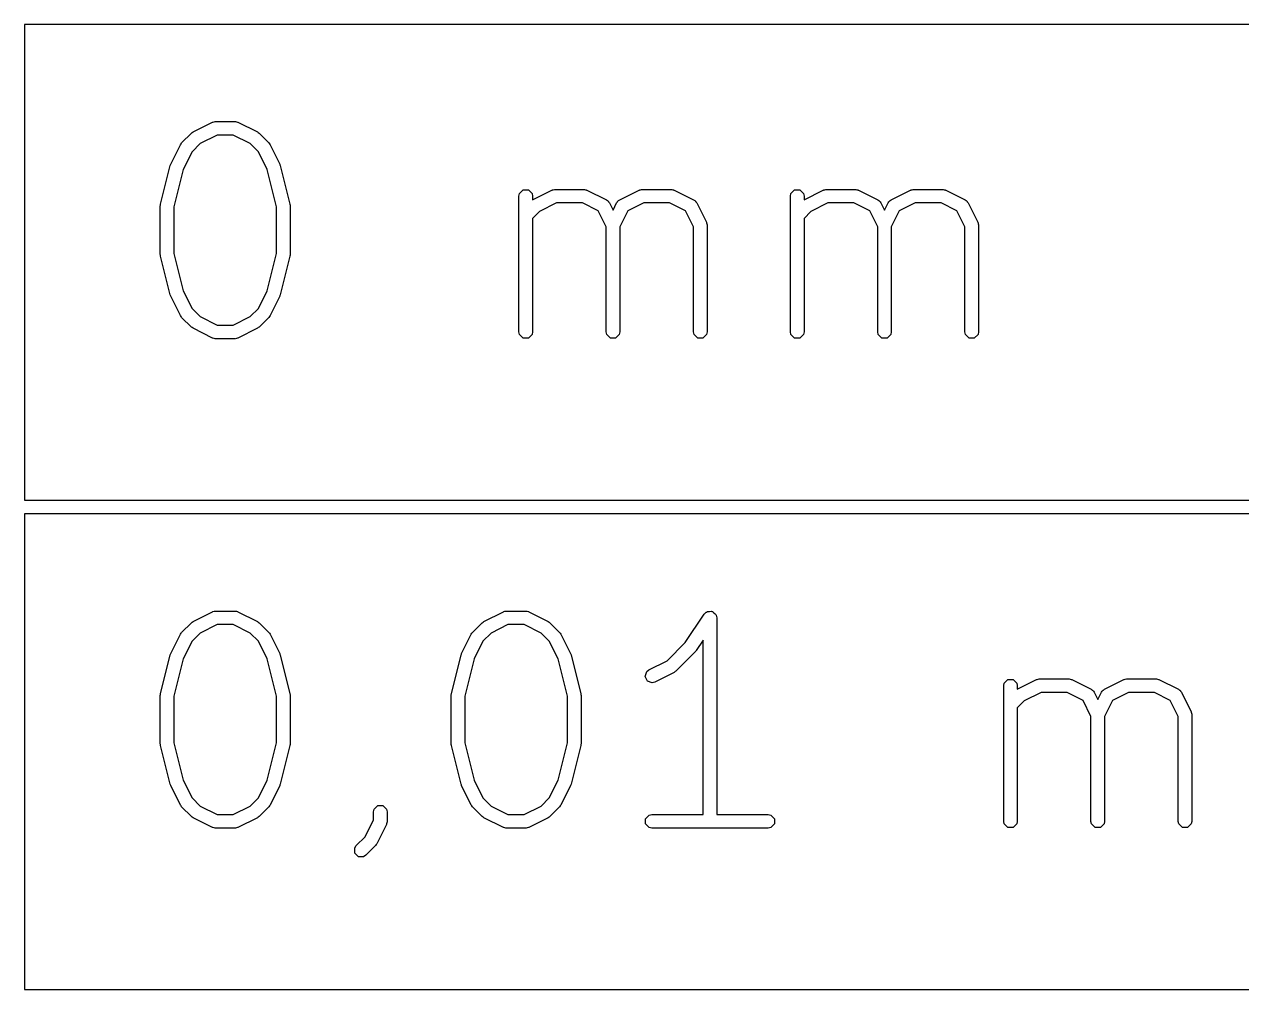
# Model space of a CAD drawing. Header units: inches. Extents: x -2.6 to 7.6, y 0.3 to 5.2.
# Drawn here: x -0.2888 to 0.0643, y 4.595 to 4.875 of the extents above; entities that cross this region are included whole.
import ezdxf

# ---------------------------------------------------------------- set-up
doc = ezdxf.new("R2010")
doc.units = ezdxf.units.IN
doc.header["$MEASUREMENT"] = 0
doc.layers.add('BLACK', color=250, linetype='CONTINUOUS')

msp = doc.modelspace()

# ---------------------------------------------------------------- linework, layer by layer
at = {"layer": 'BLACK', "linetype": 'CONTINUOUS'}
for p, q in [((-0.2888, 4.87496), (-0.2888, 4.73693)), ((0.44236, 4.87496), (-0.2888, 4.87496)), ((-0.23984, 4.84374), (-0.23422, 4.84655)), ((-0.23422, 4.84655), (-0.23412, 4.84658)), ((-0.23412, 4.84658), (-0.23409, 4.84661)), ((-0.23409, 4.84661), (-0.23378, 4.84667)), ((-0.23378, 4.84667), (-0.23348, 4.84676)), ((-0.23348, 4.84676), (-0.23343, 4.84674)), ((-0.23343, 4.84674), (-0.23334, 4.84676)), ((-0.23334, 4.84676), (-0.22771, 4.84676)), ((-0.22771, 4.84676), (-0.22762, 4.84674)), ((-0.22762, 4.84674), (-0.22757, 4.84676)), ((-0.22757, 4.84676), (-0.22727, 4.84667)), ((-0.22727, 4.84667), (-0.22696, 4.84661)), ((-0.22696, 4.84661), (-0.22693, 4.84658)), ((-0.22693, 4.84658), (-0.22683, 4.84655)), ((-0.22683, 4.84655), (-0.22121, 4.84374)), ((-0.24317, 4.84056), (-0.24035, 4.84337)), ((-0.24035, 4.84337), (-0.24009, 4.84355)), ((-0.24009, 4.84355), (-0.23984, 4.84374)), ((-0.23287, 4.84283), (-0.2378, 4.84036)), ((-0.22818, 4.84283), (-0.23287, 4.84283)), ((-0.22326, 4.84036), (-0.22818, 4.84283)), ((-0.22121, 4.84374), (-0.22096, 4.84355)), ((-0.22096, 4.84355), (-0.2207, 4.84337)), ((-0.2207, 4.84337), (-0.21789, 4.84056)), ((-0.24635, 4.83443), (-0.24354, 4.84005)), ((-0.24354, 4.84005), (-0.24334, 4.8403)), ((-0.24334, 4.8403), (-0.24317, 4.84056)), ((-0.24016, 4.838), (-0.24273, 4.83286)), ((-0.2378, 4.84036), (-0.24016, 4.838)), ((-0.2209, 4.838), (-0.22326, 4.84036)), ((-0.21832, 4.83286), (-0.2209, 4.838)), ((-0.21789, 4.84056), (-0.21771, 4.8403)), ((-0.21771, 4.8403), (-0.21752, 4.84005)), ((-0.21752, 4.84005), (-0.2147, 4.83443)), ((-0.24931, 4.82277), (-0.2465, 4.83402)), ((-0.2465, 4.83402), (-0.2464, 4.83422)), ((-0.2464, 4.83422), (-0.24635, 4.83443)), ((-0.2147, 4.83443), (-0.21465, 4.83422)), ((-0.21465, 4.83422), (-0.21456, 4.83402)), ((-0.21456, 4.83402), (-0.21174, 4.82277)), ((-0.24273, 4.83286), (-0.24543, 4.82205)), ((-0.21562, 4.82205), (-0.21832, 4.83286)), ((-0.14517, 4.82586), (-0.1441, 4.82693)), ((-0.1441, 4.82693), (-0.1426, 4.82693)), ((-0.1426, 4.82693), (-0.14153, 4.82586)), ((-0.14138, 4.82408), (-0.13579, 4.82687)), ((-0.13579, 4.82687), (-0.1357, 4.8269)), ((-0.1357, 4.8269), (-0.13567, 4.82693)), ((-0.13567, 4.82693), (-0.13536, 4.82699)), ((-0.13536, 4.82699), (-0.13505, 4.82707)), ((-0.13505, 4.82707), (-0.13501, 4.82706)), ((-0.13501, 4.82706), (-0.13491, 4.82708)), ((-0.13491, 4.82708), (-0.12648, 4.82708)), ((-0.12648, 4.82708), (-0.12638, 4.82706)), ((-0.12638, 4.82706), (-0.12634, 4.82707)), ((-0.12634, 4.82707), (-0.12603, 4.82699)), ((-0.12603, 4.82699), (-0.12572, 4.82693)), ((-0.12572, 4.82693), (-0.12569, 4.8269)), ((-0.12569, 4.8269), (-0.1256, 4.82687)), ((-0.1256, 4.82687), (-0.11997, 4.82406)), ((-0.11611, 4.82406), (-0.11048, 4.82687)), ((-0.11048, 4.82687), (-0.11039, 4.8269)), ((-0.11039, 4.8269), (-0.11036, 4.82693)), ((-0.11036, 4.82693), (-0.11005, 4.82699)), ((-0.11005, 4.82699), (-0.10974, 4.82707)), ((-0.10974, 4.82707), (-0.1097, 4.82706)), ((-0.1097, 4.82706), (-0.1096, 4.82708)), ((-0.1096, 4.82708), (-0.10117, 4.82708)), ((-0.10117, 4.82708), (-0.10107, 4.82706)), ((-0.10107, 4.82706), (-0.10103, 4.82707)), ((-0.10103, 4.82707), (-0.10072, 4.82699)), ((-0.10072, 4.82699), (-0.10041, 4.82693)), ((-0.10041, 4.82693), (-0.10038, 4.8269)), ((-0.10038, 4.8269), (-0.10029, 4.82687)), ((-0.10029, 4.82687), (-0.09466, 4.82406)), ((-0.06643, 4.82586), (-0.06536, 4.82693)), ((-0.06536, 4.82693), (-0.06386, 4.82693)), ((-0.06386, 4.82693), (-0.06279, 4.82586)), ((-0.06264, 4.82408), (-0.05705, 4.82687)), ((-0.05705, 4.82687), (-0.05696, 4.8269)), ((-0.05696, 4.8269), (-0.05693, 4.82693)), ((-0.05693, 4.82693), (-0.05662, 4.82699)), ((-0.05662, 4.82699), (-0.05631, 4.82707)), ((-0.05631, 4.82707), (-0.05627, 4.82706)), ((-0.05627, 4.82706), (-0.05617, 4.82708)), ((-0.05617, 4.82708), (-0.04774, 4.82708)), ((-0.04774, 4.82708), (-0.04764, 4.82706)), ((-0.04764, 4.82706), (-0.0476, 4.82707)), ((-0.0476, 4.82707), (-0.04729, 4.82699)), ((-0.04729, 4.82699), (-0.04698, 4.82693)), ((-0.04698, 4.82693), (-0.04695, 4.8269)), ((-0.04695, 4.8269), (-0.04686, 4.82687)), ((-0.04686, 4.82687), (-0.04123, 4.82406)), ((-0.03737, 4.82406), (-0.03174, 4.82687)), ((-0.03174, 4.82687), (-0.03165, 4.8269)), ((-0.03165, 4.8269), (-0.03162, 4.82693)), ((-0.03162, 4.82693), (-0.03131, 4.82699)), ((-0.03131, 4.82699), (-0.031, 4.82707)), ((-0.031, 4.82707), (-0.03096, 4.82706)), ((-0.03096, 4.82706), (-0.03086, 4.82708)), ((-0.03086, 4.82708), (-0.02243, 4.82708)), ((-0.02243, 4.82708), (-0.02233, 4.82706)), ((-0.02233, 4.82706), (-0.02229, 4.82707)), ((-0.02229, 4.82707), (-0.02198, 4.82699)), ((-0.02198, 4.82699), (-0.02167, 4.82693)), ((-0.02167, 4.82693), (-0.02164, 4.8269)), ((-0.02164, 4.8269), (-0.02155, 4.82687)), ((-0.02155, 4.82687), (-0.01592, 4.82406)), ((-0.14532, 4.82511), (-0.14517, 4.82586)), ((-0.14532, 4.78574), (-0.14532, 4.82511)), ((-0.14153, 4.82586), (-0.14138, 4.82511)), ((-0.14138, 4.82511), (-0.14138, 4.82408)), ((-0.11997, 4.82406), (-0.11966, 4.82382)), ((-0.11966, 4.82382), (-0.11956, 4.82378)), ((-0.11956, 4.82378), (-0.11948, 4.82367)), ((-0.11948, 4.82367), (-0.11936, 4.82359)), ((-0.11936, 4.82359), (-0.11933, 4.82349)), ((-0.11933, 4.82349), (-0.11909, 4.82318)), ((-0.11699, 4.82318), (-0.11675, 4.82349)), ((-0.11675, 4.82349), (-0.11671, 4.82359)), ((-0.11671, 4.82359), (-0.1166, 4.82367)), ((-0.1166, 4.82367), (-0.11652, 4.82378)), ((-0.11652, 4.82378), (-0.11642, 4.82382)), ((-0.11642, 4.82382), (-0.11611, 4.82406)), ((-0.09466, 4.82406), (-0.09435, 4.82382)), ((-0.09435, 4.82382), (-0.09425, 4.82378)), ((-0.09425, 4.82378), (-0.09417, 4.82367)), ((-0.09417, 4.82367), (-0.09406, 4.82359)), ((-0.09406, 4.82359), (-0.09402, 4.82349)), ((-0.09402, 4.82349), (-0.09378, 4.82318)), ((-0.06658, 4.82511), (-0.06643, 4.82586)), ((-0.06658, 4.78574), (-0.06658, 4.82511)), ((-0.06279, 4.82586), (-0.06264, 4.82511)), ((-0.06264, 4.82511), (-0.06264, 4.82408)), ((-0.04123, 4.82406), (-0.04092, 4.82382)), ((-0.04092, 4.82382), (-0.04082, 4.82378)), ((-0.04082, 4.82378), (-0.04074, 4.82367)), ((-0.04074, 4.82367), (-0.04062, 4.82359)), ((-0.04062, 4.82359), (-0.04059, 4.82349)), ((-0.04059, 4.82349), (-0.04035, 4.82318)), ((-0.03825, 4.82318), (-0.03801, 4.82349)), ((-0.03801, 4.82349), (-0.03797, 4.82359)), ((-0.03797, 4.82359), (-0.03786, 4.82367)), ((-0.03786, 4.82367), (-0.03778, 4.82378)), ((-0.03778, 4.82378), (-0.03768, 4.82382)), ((-0.03768, 4.82382), (-0.03737, 4.82406)), ((-0.01592, 4.82406), (-0.01561, 4.82382)), ((-0.01561, 4.82382), (-0.01551, 4.82378)), ((-0.01551, 4.82378), (-0.01543, 4.82367)), ((-0.01543, 4.82367), (-0.01532, 4.82359)), ((-0.01532, 4.82359), (-0.01528, 4.82349)), ((-0.01528, 4.82349), (-0.01504, 4.82318)), ((-0.24937, 4.8223), (-0.24932, 4.82253)), ((-0.24937, 4.80824), (-0.24937, 4.8223)), ((-0.24932, 4.82253), (-0.24931, 4.82277)), ((-0.24543, 4.82205), (-0.24543, 4.80848)), ((-0.21562, 4.80848), (-0.21562, 4.82205)), ((-0.21174, 4.82277), (-0.21173, 4.82253)), ((-0.21173, 4.82253), (-0.21168, 4.8223)), ((-0.21168, 4.8223), (-0.21168, 4.80824)), ((-0.13937, 4.82068), (-0.14138, 4.81867)), ((-0.13445, 4.82314), (-0.13937, 4.82068)), ((-0.12694, 4.82314), (-0.13445, 4.82314)), ((-0.12232, 4.82083), (-0.12694, 4.82314)), ((-0.12001, 4.81621), (-0.12232, 4.82083)), ((-0.11909, 4.82318), (-0.11804, 4.82107)), ((-0.11804, 4.82107), (-0.11699, 4.82318)), ((-0.11376, 4.82083), (-0.11607, 4.81621)), ((-0.10914, 4.82314), (-0.11376, 4.82083)), ((-0.10163, 4.82314), (-0.10914, 4.82314)), ((-0.09701, 4.82083), (-0.10163, 4.82314)), ((-0.0947, 4.81621), (-0.09701, 4.82083)), ((-0.09378, 4.82318), (-0.09097, 4.81755)), ((-0.06063, 4.82068), (-0.06264, 4.81867)), ((-0.05571, 4.82314), (-0.06063, 4.82068)), ((-0.0482, 4.82314), (-0.05571, 4.82314)), ((-0.04358, 4.82083), (-0.0482, 4.82314)), ((-0.04127, 4.81621), (-0.04358, 4.82083)), ((-0.04035, 4.82318), (-0.0393, 4.82107)), ((-0.0393, 4.82107), (-0.03825, 4.82318)), ((-0.03502, 4.82083), (-0.03733, 4.81621)), ((-0.0304, 4.82314), (-0.03502, 4.82083)), ((-0.02289, 4.82314), (-0.0304, 4.82314)), ((-0.01827, 4.82083), (-0.02289, 4.82314)), ((-0.01596, 4.81621), (-0.01827, 4.82083)), ((-0.01504, 4.82318), (-0.01223, 4.81755)), ((-0.14138, 4.81867), (-0.14138, 4.78574)), ((-0.09097, 4.81755), (-0.09094, 4.81746)), ((-0.09094, 4.81746), (-0.09091, 4.81743)), ((-0.09091, 4.81743), (-0.09085, 4.81712)), ((-0.09085, 4.81712), (-0.09077, 4.81681)), ((-0.09077, 4.81681), (-0.09078, 4.81677)), ((-0.09078, 4.81677), (-0.09076, 4.81667)), ((-0.09076, 4.81667), (-0.09076, 4.78574)), ((-0.06264, 4.81867), (-0.06264, 4.78574)), ((-0.01223, 4.81755), (-0.0122, 4.81746)), ((-0.0122, 4.81746), (-0.01217, 4.81743)), ((-0.01217, 4.81743), (-0.01211, 4.81712)), ((-0.01211, 4.81712), (-0.01203, 4.81681)), ((-0.01203, 4.81681), (-0.01204, 4.81677)), ((-0.01204, 4.81677), (-0.01202, 4.81667)), ((-0.01202, 4.81667), (-0.01202, 4.78574)), ((-0.12001, 4.78574), (-0.12001, 4.81621)), ((-0.11607, 4.81621), (-0.11607, 4.78574)), ((-0.0947, 4.78574), (-0.0947, 4.81621)), ((-0.04127, 4.78574), (-0.04127, 4.81621)), ((-0.03733, 4.81621), (-0.03733, 4.78574)), ((-0.01596, 4.78574), (-0.01596, 4.81621)), ((-0.24932, 4.808), (-0.24937, 4.80824)), ((-0.24931, 4.80776), (-0.24932, 4.808)), ((-0.2465, 4.79651), (-0.24931, 4.80776)), ((-0.24543, 4.80848), (-0.24273, 4.79767)), ((-0.21832, 4.79767), (-0.21562, 4.80848)), ((-0.21174, 4.80776), (-0.21456, 4.79651)), ((-0.21173, 4.808), (-0.21174, 4.80776)), ((-0.21168, 4.80824), (-0.21173, 4.808)), ((-0.2464, 4.79632), (-0.2465, 4.79651)), ((-0.24635, 4.79611), (-0.2464, 4.79632)), ((-0.24354, 4.79048), (-0.24635, 4.79611)), ((-0.24273, 4.79767), (-0.24016, 4.79253)), ((-0.2209, 4.79253), (-0.21832, 4.79767)), ((-0.2147, 4.79611), (-0.21752, 4.79048)), ((-0.21465, 4.79632), (-0.2147, 4.79611)), ((-0.21456, 4.79651), (-0.21465, 4.79632)), ((-0.24016, 4.79253), (-0.2378, 4.79017)), ((-0.22326, 4.79017), (-0.2209, 4.79253)), ((-0.24334, 4.79023), (-0.24354, 4.79048)), ((-0.24317, 4.78997), (-0.24334, 4.79023)), ((-0.24035, 4.78716), (-0.24317, 4.78997)), ((-0.2378, 4.79017), (-0.23287, 4.78771)), ((-0.22818, 4.78771), (-0.22326, 4.79017)), ((-0.21789, 4.78997), (-0.2207, 4.78716)), ((-0.21771, 4.79023), (-0.21789, 4.78997)), ((-0.21752, 4.79048), (-0.21771, 4.79023)), ((-0.24009, 4.78698), (-0.24035, 4.78716)), ((-0.23984, 4.78679), (-0.24009, 4.78698)), ((-0.23422, 4.78398), (-0.23984, 4.78679)), ((-0.23287, 4.78771), (-0.22818, 4.78771)), ((-0.22121, 4.78679), (-0.22683, 4.78398)), ((-0.22096, 4.78698), (-0.22121, 4.78679)), ((-0.2207, 4.78716), (-0.22096, 4.78698)), ((-0.14517, 4.78499), (-0.14532, 4.78574)), ((-0.1441, 4.78392), (-0.14517, 4.78499)), ((-0.14153, 4.78499), (-0.1426, 4.78392)), ((-0.14138, 4.78574), (-0.14153, 4.78499)), ((-0.11986, 4.78499), (-0.12001, 4.78574)), ((-0.11879, 4.78392), (-0.11986, 4.78499)), ((-0.11622, 4.78499), (-0.11729, 4.78392)), ((-0.11607, 4.78574), (-0.11622, 4.78499)), ((-0.09455, 4.78499), (-0.0947, 4.78574)), ((-0.09348, 4.78392), (-0.09455, 4.78499)), ((-0.09091, 4.78499), (-0.09198, 4.78392)), ((-0.09076, 4.78574), (-0.09091, 4.78499)), ((-0.06643, 4.78499), (-0.06658, 4.78574)), ((-0.06536, 4.78392), (-0.06643, 4.78499)), ((-0.06279, 4.78499), (-0.06386, 4.78392)), ((-0.06264, 4.78574), (-0.06279, 4.78499)), ((-0.04112, 4.78499), (-0.04127, 4.78574)), ((-0.04005, 4.78392), (-0.04112, 4.78499)), ((-0.03748, 4.78499), (-0.03855, 4.78392)), ((-0.03733, 4.78574), (-0.03748, 4.78499)), ((-0.01581, 4.78499), (-0.01596, 4.78574)), ((-0.01474, 4.78392), (-0.01581, 4.78499)), ((-0.01217, 4.78499), (-0.01324, 4.78392)), ((-0.01202, 4.78574), (-0.01217, 4.78499)), ((-0.23412, 4.78395), (-0.23422, 4.78398)), ((-0.23409, 4.78392), (-0.23412, 4.78395)), ((-0.23378, 4.78386), (-0.23409, 4.78392)), ((-0.23348, 4.78378), (-0.23378, 4.78386)), ((-0.23343, 4.78379), (-0.23348, 4.78378)), ((-0.23334, 4.78377), (-0.23343, 4.78379)), ((-0.22771, 4.78377), (-0.23334, 4.78377)), ((-0.22762, 4.78379), (-0.22771, 4.78377)), ((-0.22757, 4.78378), (-0.22762, 4.78379)), ((-0.22727, 4.78386), (-0.22757, 4.78378)), ((-0.22696, 4.78392), (-0.22727, 4.78386)), ((-0.22693, 4.78395), (-0.22696, 4.78392)), ((-0.22683, 4.78398), (-0.22693, 4.78395)), ((-0.1426, 4.78392), (-0.1441, 4.78392)), ((-0.11729, 4.78392), (-0.11879, 4.78392)), ((-0.09198, 4.78392), (-0.09348, 4.78392)), ((-0.06386, 4.78392), (-0.06536, 4.78392)), ((-0.03855, 4.78392), (-0.04005, 4.78392)), ((-0.01324, 4.78392), (-0.01474, 4.78392)), ((-0.2888, 4.73693), (0.44236, 4.73693)), ((-0.2888, 4.73299), (-0.2888, 4.59496)), ((0.44236, 4.73299), (-0.2888, 4.73299)), ((-0.23984, 4.70177), (-0.23422, 4.70459)), ((-0.23422, 4.70459), (-0.23412, 4.70461)), ((-0.23412, 4.70461), (-0.23409, 4.70464)), ((-0.23409, 4.70464), (-0.23378, 4.70471)), ((-0.23378, 4.70471), (-0.23348, 4.70479)), ((-0.23348, 4.70479), (-0.23343, 4.70477)), ((-0.23343, 4.70477), (-0.23334, 4.70479)), ((-0.23334, 4.70479), (-0.22771, 4.70479)), ((-0.22771, 4.70479), (-0.22762, 4.70477)), ((-0.22762, 4.70477), (-0.22757, 4.70479)), ((-0.22757, 4.70479), (-0.22727, 4.70471)), ((-0.22727, 4.70471), (-0.22696, 4.70464)), ((-0.22696, 4.70464), (-0.22693, 4.70461)), ((-0.22693, 4.70461), (-0.22683, 4.70459)), ((-0.22683, 4.70459), (-0.22121, 4.70177)), ((-0.15548, 4.70177), (-0.14985, 4.70459)), ((-0.14985, 4.70459), (-0.14976, 4.70461)), ((-0.14976, 4.70461), (-0.14973, 4.70464)), ((-0.14973, 4.70464), (-0.14942, 4.70471)), ((-0.14942, 4.70471), (-0.14911, 4.70479)), ((-0.14911, 4.70479), (-0.14907, 4.70477)), ((-0.14907, 4.70477), (-0.14897, 4.70479)), ((-0.14897, 4.70479), (-0.14335, 4.70479)), ((-0.14335, 4.70479), (-0.14325, 4.70477)), ((-0.14325, 4.70477), (-0.14321, 4.70479)), ((-0.14321, 4.70479), (-0.14291, 4.70471)), ((-0.14291, 4.70471), (-0.1426, 4.70464)), ((-0.1426, 4.70464), (-0.14256, 4.70461)), ((-0.14256, 4.70461), (-0.14247, 4.70459)), ((-0.14247, 4.70459), (-0.13684, 4.70177)), ((-0.09707, 4.69564), (-0.09156, 4.70392)), ((-0.09156, 4.70392), (-0.09101, 4.70446)), ((-0.09101, 4.70446), (-0.09082, 4.7045)), ((-0.09082, 4.7045), (-0.09067, 4.70464)), ((-0.09067, 4.70464), (-0.0901, 4.70464)), ((-0.0901, 4.70464), (-0.08954, 4.70476)), ((-0.08954, 4.70476), (-0.08937, 4.70464)), ((-0.08937, 4.70464), (-0.08917, 4.70464)), ((-0.08917, 4.70464), (-0.08876, 4.70424)), ((-0.08876, 4.70424), (-0.08828, 4.70392)), ((-0.08828, 4.70392), (-0.08824, 4.70372)), ((-0.08824, 4.70372), (-0.0881, 4.70358)), ((-0.0881, 4.70358), (-0.08795, 4.70283)), ((-0.24317, 4.69859), (-0.24035, 4.70141)), ((-0.24035, 4.70141), (-0.24009, 4.70158)), ((-0.24009, 4.70158), (-0.23984, 4.70177)), ((-0.23287, 4.70086), (-0.2378, 4.6984)), ((-0.22818, 4.70086), (-0.23287, 4.70086)), ((-0.22326, 4.6984), (-0.22818, 4.70086)), ((-0.22121, 4.70177), (-0.22096, 4.70158)), ((-0.22096, 4.70158), (-0.2207, 4.70141)), ((-0.2207, 4.70141), (-0.21789, 4.69859)), ((-0.1588, 4.69859), (-0.15599, 4.70141)), ((-0.15599, 4.70141), (-0.15573, 4.70158)), ((-0.15573, 4.70158), (-0.15548, 4.70177)), ((-0.14851, 4.70086), (-0.15343, 4.6984)), ((-0.14381, 4.70086), (-0.14851, 4.70086)), ((-0.13889, 4.6984), (-0.14381, 4.70086)), ((-0.13684, 4.70177), (-0.1366, 4.70158)), ((-0.1366, 4.70158), (-0.13633, 4.70141)), ((-0.13633, 4.70141), (-0.13352, 4.69859)), ((-0.08795, 4.70283), (-0.08795, 4.64574)), ((-0.24635, 4.69246), (-0.24354, 4.69808)), ((-0.24354, 4.69808), (-0.24334, 4.69833)), ((-0.24334, 4.69833), (-0.24317, 4.69859)), ((-0.2378, 4.6984), (-0.24016, 4.69604)), ((-0.2209, 4.69604), (-0.22326, 4.6984)), ((-0.21789, 4.69859), (-0.21771, 4.69833)), ((-0.21771, 4.69833), (-0.21752, 4.69808)), ((-0.21752, 4.69808), (-0.2147, 4.69246)), ((-0.16198, 4.69246), (-0.15917, 4.69808)), ((-0.15917, 4.69808), (-0.15898, 4.69833)), ((-0.15898, 4.69833), (-0.1588, 4.69859)), ((-0.15343, 4.6984), (-0.15579, 4.69604)), ((-0.13653, 4.69604), (-0.13889, 4.6984)), ((-0.13352, 4.69859), (-0.13335, 4.69833)), ((-0.13335, 4.69833), (-0.13315, 4.69808)), ((-0.13315, 4.69808), (-0.13034, 4.69246)), ((-0.09189, 4.69632), (-0.0939, 4.6933)), ((-0.09189, 4.64574), (-0.09189, 4.69632)), ((-0.24016, 4.69604), (-0.24273, 4.69089)), ((-0.21832, 4.69089), (-0.2209, 4.69604)), ((-0.15579, 4.69604), (-0.15836, 4.69089)), ((-0.13396, 4.69089), (-0.13653, 4.69604)), ((-0.10233, 4.69038), (-0.09707, 4.69564)), ((-0.09415, 4.693), (-0.09978, 4.68737)), ((-0.09404, 4.69316), (-0.09415, 4.693)), ((-0.0939, 4.6933), (-0.09404, 4.69316)), ((-0.24931, 4.68081), (-0.2465, 4.69205)), ((-0.2465, 4.69205), (-0.2464, 4.69225)), ((-0.2464, 4.69225), (-0.24635, 4.69246)), ((-0.24273, 4.69089), (-0.24543, 4.68009)), ((-0.21562, 4.68009), (-0.21832, 4.69089)), ((-0.2147, 4.69246), (-0.21465, 4.69225)), ((-0.21465, 4.69225), (-0.21456, 4.69205)), ((-0.21456, 4.69205), (-0.21174, 4.68081)), ((-0.16494, 4.68081), (-0.16213, 4.69205)), ((-0.16213, 4.69205), (-0.16204, 4.69225)), ((-0.16204, 4.69225), (-0.16198, 4.69246)), ((-0.15836, 4.69089), (-0.16107, 4.68009)), ((-0.13126, 4.68009), (-0.13396, 4.69089)), ((-0.13034, 4.69246), (-0.13028, 4.69225)), ((-0.13028, 4.69225), (-0.13019, 4.69205)), ((-0.13019, 4.69205), (-0.12738, 4.68081)), ((-0.10767, 4.68771), (-0.10233, 4.69038)), ((-0.10875, 4.68581), (-0.10828, 4.68724)), ((-0.10808, 4.68447), (-0.10875, 4.68581)), ((-0.10828, 4.68724), (-0.10767, 4.68771)), ((-0.10029, 4.687), (-0.10591, 4.68419)), ((-0.10004, 4.6872), (-0.10029, 4.687)), ((-0.09978, 4.68737), (-0.10004, 4.6872)), ((-0.10665, 4.68399), (-0.10808, 4.68447)), ((-0.10591, 4.68419), (-0.10665, 4.68399)), ((-0.00471, 4.68314), (-0.00456, 4.68389)), ((-0.00471, 4.64377), (-0.00471, 4.68314)), ((-0.00456, 4.68389), (-0.0035, 4.68496)), ((-0.0035, 4.68496), (-0.00199, 4.68496)), ((-0.00199, 4.68496), (-0.00092, 4.68389)), ((-0.00092, 4.68389), (-0.00077, 4.68314)), ((-0.00077, 4.68211), (0.00481, 4.6849)), ((-0.00077, 4.68314), (-0.00077, 4.68211)), ((0.00481, 4.6849), (0.00491, 4.68493)), ((0.00491, 4.68493), (0.00494, 4.68496)), ((0.00494, 4.68496), (0.00525, 4.68502)), ((0.00525, 4.68502), (0.00556, 4.6851)), ((0.00556, 4.6851), (0.0056, 4.68509)), ((0.0056, 4.68509), (0.00569, 4.68511)), ((0.00569, 4.68511), (0.01413, 4.68511)), ((0.01413, 4.68511), (0.01423, 4.68509)), ((0.01423, 4.68509), (0.01427, 4.6851)), ((0.01427, 4.6851), (0.01457, 4.68502)), ((0.01457, 4.68502), (0.01488, 4.68496)), ((0.01488, 4.68496), (0.01492, 4.68493)), ((0.01492, 4.68493), (0.01501, 4.6849)), ((0.01501, 4.6849), (0.02064, 4.68209)), ((0.02064, 4.68209), (0.02095, 4.68185)), ((0.02419, 4.68185), (0.0245, 4.68209)), ((0.0245, 4.68209), (0.03012, 4.6849)), ((0.03012, 4.6849), (0.03022, 4.68493)), ((0.03022, 4.68493), (0.03025, 4.68496)), ((0.03025, 4.68496), (0.03056, 4.68502)), ((0.03056, 4.68502), (0.03086, 4.6851)), ((0.03086, 4.6851), (0.03091, 4.68509)), ((0.03091, 4.68509), (0.031, 4.68511)), ((0.031, 4.68511), (0.03944, 4.68511)), ((0.03944, 4.68511), (0.03954, 4.68509)), ((0.03954, 4.68509), (0.03958, 4.6851)), ((0.03958, 4.6851), (0.03988, 4.68502)), ((0.03988, 4.68502), (0.04019, 4.68496)), ((0.04019, 4.68496), (0.04023, 4.68493)), ((0.04023, 4.68493), (0.04032, 4.6849)), ((0.04032, 4.6849), (0.04595, 4.68209)), ((0.04595, 4.68209), (0.04625, 4.68185)), ((-0.24937, 4.68033), (-0.24932, 4.68057)), ((-0.24937, 4.66627), (-0.24937, 4.68033)), ((-0.24932, 4.68057), (-0.24931, 4.68081)), ((-0.24543, 4.68009), (-0.24543, 4.66651)), ((-0.21562, 4.66651), (-0.21562, 4.68009)), ((-0.21174, 4.68081), (-0.21173, 4.68057)), ((-0.21173, 4.68057), (-0.21168, 4.68033)), ((-0.21168, 4.68033), (-0.21168, 4.66627)), ((-0.165, 4.68033), (-0.16496, 4.68057)), ((-0.165, 4.66627), (-0.165, 4.68033)), ((-0.16496, 4.68057), (-0.16494, 4.68081)), ((-0.16107, 4.68009), (-0.16107, 4.66651)), ((-0.13126, 4.66651), (-0.13126, 4.68009)), ((-0.12738, 4.68081), (-0.12737, 4.68057)), ((-0.12737, 4.68057), (-0.12732, 4.68033)), ((-0.12732, 4.68033), (-0.12732, 4.66627)), ((0.00124, 4.67871), (-0.00077, 4.6767)), ((0.00616, 4.68117), (0.00124, 4.67871)), ((0.01367, 4.68117), (0.00616, 4.68117)), ((0.01829, 4.67886), (0.01367, 4.68117)), ((0.0206, 4.67424), (0.01829, 4.67886)), ((0.02095, 4.68185), (0.02105, 4.68182)), ((0.02105, 4.68182), (0.02113, 4.6817)), ((0.02113, 4.6817), (0.02124, 4.68162)), ((0.02124, 4.68162), (0.02128, 4.68152)), ((0.02128, 4.68152), (0.02152, 4.68121)), ((0.02152, 4.68121), (0.02257, 4.67911)), ((0.02257, 4.67911), (0.02362, 4.68121)), ((0.02362, 4.68121), (0.02386, 4.68152)), ((0.02386, 4.68152), (0.02389, 4.68162)), ((0.02389, 4.68162), (0.024, 4.6817)), ((0.024, 4.6817), (0.02409, 4.68182)), ((0.02409, 4.68182), (0.02419, 4.68185)), ((0.02685, 4.67886), (0.02454, 4.67424)), ((0.03147, 4.68117), (0.02685, 4.67886)), ((0.03898, 4.68117), (0.03147, 4.68117)), ((0.0436, 4.67886), (0.03898, 4.68117)), ((0.04591, 4.67424), (0.0436, 4.67886)), ((0.04625, 4.68185), (0.04635, 4.68182)), ((0.04635, 4.68182), (0.04644, 4.6817)), ((0.04644, 4.6817), (0.04655, 4.68162)), ((0.04655, 4.68162), (0.04659, 4.68152)), ((0.04659, 4.68152), (0.04683, 4.68121)), ((0.04683, 4.68121), (0.04964, 4.67558)), ((-0.00077, 4.6767), (-0.00077, 4.64377)), ((0.04964, 4.67558), (0.04966, 4.67549)), ((0.04966, 4.67549), (0.0497, 4.67546)), ((0.0497, 4.67546), (0.04976, 4.67515)), ((0.04976, 4.67515), (0.04984, 4.67484)), ((0.0206, 4.64377), (0.0206, 4.67424)), ((0.02454, 4.67424), (0.02454, 4.64377)), ((0.04591, 4.64377), (0.04591, 4.67424)), ((0.04984, 4.67484), (0.04983, 4.6748)), ((0.04983, 4.6748), (0.04985, 4.6747)), ((0.04985, 4.6747), (0.04985, 4.64377)), ((-0.24932, 4.66603), (-0.24937, 4.66627)), ((-0.24931, 4.66579), (-0.24932, 4.66603)), ((-0.2465, 4.65454), (-0.24931, 4.66579)), ((-0.24543, 4.66651), (-0.24273, 4.65571)), ((-0.21832, 4.65571), (-0.21562, 4.66651)), ((-0.21174, 4.66579), (-0.21456, 4.65454)), ((-0.21173, 4.66603), (-0.21174, 4.66579)), ((-0.21168, 4.66627), (-0.21173, 4.66603)), ((-0.16496, 4.66603), (-0.165, 4.66627)), ((-0.16494, 4.66579), (-0.16496, 4.66603)), ((-0.16213, 4.65454), (-0.16494, 4.66579)), ((-0.16107, 4.66651), (-0.15836, 4.65571)), ((-0.13396, 4.65571), (-0.13126, 4.66651)), ((-0.12738, 4.66579), (-0.13019, 4.65454)), ((-0.12737, 4.66603), (-0.12738, 4.66579)), ((-0.12732, 4.66627), (-0.12737, 4.66603)), ((-0.2464, 4.65435), (-0.2465, 4.65454)), ((-0.24635, 4.65414), (-0.2464, 4.65435)), ((-0.24354, 4.64851), (-0.24635, 4.65414)), ((-0.24273, 4.65571), (-0.24016, 4.65056)), ((-0.2209, 4.65056), (-0.21832, 4.65571)), ((-0.2147, 4.65414), (-0.21752, 4.64851)), ((-0.21465, 4.65435), (-0.2147, 4.65414)), ((-0.21456, 4.65454), (-0.21465, 4.65435)), ((-0.16204, 4.65435), (-0.16213, 4.65454)), ((-0.16198, 4.65414), (-0.16204, 4.65435)), ((-0.15917, 4.64851), (-0.16198, 4.65414)), ((-0.15836, 4.65571), (-0.15579, 4.65056)), ((-0.13653, 4.65056), (-0.13396, 4.65571)), ((-0.13034, 4.65414), (-0.13315, 4.64851)), ((-0.13028, 4.65435), (-0.13034, 4.65414)), ((-0.13019, 4.65454), (-0.13028, 4.65435)), ((-0.24016, 4.65056), (-0.2378, 4.6482)), ((-0.22326, 4.6482), (-0.2209, 4.65056)), ((-0.15579, 4.65056), (-0.15343, 4.6482)), ((-0.13889, 4.6482), (-0.13653, 4.65056)), ((-0.24334, 4.64827), (-0.24354, 4.64851)), ((-0.24317, 4.648), (-0.24334, 4.64827)), ((-0.24035, 4.64519), (-0.24317, 4.648)), ((-0.2378, 4.6482), (-0.23287, 4.64574)), ((-0.22818, 4.64574), (-0.22326, 4.6482)), ((-0.21789, 4.648), (-0.2207, 4.64519)), ((-0.21771, 4.64827), (-0.21789, 4.648)), ((-0.21752, 4.64851), (-0.21771, 4.64827)), ((-0.1875, 4.64658), (-0.18735, 4.64734)), ((-0.18735, 4.64734), (-0.18628, 4.6484)), ((-0.18628, 4.6484), (-0.18478, 4.6484)), ((-0.18478, 4.6484), (-0.18371, 4.64734)), ((-0.18371, 4.64734), (-0.18356, 4.64658)), ((-0.15898, 4.64827), (-0.15917, 4.64851)), ((-0.1588, 4.648), (-0.15898, 4.64827)), ((-0.15599, 4.64519), (-0.1588, 4.648)), ((-0.15343, 4.6482), (-0.14851, 4.64574)), ((-0.14381, 4.64574), (-0.13889, 4.6482)), ((-0.13352, 4.648), (-0.13633, 4.64519)), ((-0.13335, 4.64827), (-0.13352, 4.648)), ((-0.13315, 4.64851), (-0.13335, 4.64827)), ((-0.24009, 4.64502), (-0.24035, 4.64519)), ((-0.23984, 4.64482), (-0.24009, 4.64502)), ((-0.23422, 4.64201), (-0.23984, 4.64482)), ((-0.23287, 4.64574), (-0.22818, 4.64574)), ((-0.22121, 4.64482), (-0.22683, 4.64201)), ((-0.22096, 4.64502), (-0.22121, 4.64482)), ((-0.2207, 4.64519), (-0.22096, 4.64502)), ((-0.18996, 4.63931), (-0.1875, 4.64424)), ((-0.1875, 4.64424), (-0.1875, 4.64658)), ((-0.18365, 4.64333), (-0.18371, 4.64302)), ((-0.18357, 4.64363), (-0.18365, 4.64333)), ((-0.18356, 4.64377), (-0.18358, 4.64367)), ((-0.18358, 4.64367), (-0.18357, 4.64363)), ((-0.18356, 4.64658), (-0.18356, 4.64377)), ((-0.15573, 4.64502), (-0.15599, 4.64519)), ((-0.15548, 4.64482), (-0.15573, 4.64502)), ((-0.14985, 4.64201), (-0.15548, 4.64482)), ((-0.14851, 4.64574), (-0.14381, 4.64574)), ((-0.13684, 4.64482), (-0.14247, 4.64201)), ((-0.1366, 4.64502), (-0.13684, 4.64482)), ((-0.13633, 4.64519), (-0.1366, 4.64502)), ((-0.10861, 4.64452), (-0.10754, 4.64559)), ((-0.10861, 4.64302), (-0.10861, 4.64452)), ((-0.10754, 4.64559), (-0.10679, 4.64574)), ((-0.10679, 4.64574), (-0.09189, 4.64574)), ((-0.08795, 4.64574), (-0.07305, 4.64574)), ((-0.07305, 4.64574), (-0.07229, 4.64559)), ((-0.07229, 4.64559), (-0.07123, 4.64452)), ((-0.07123, 4.64452), (-0.07123, 4.64302)), ((-0.00456, 4.64302), (-0.00471, 4.64377)), ((-0.00077, 4.64377), (-0.00092, 4.64302)), ((0.02075, 4.64302), (0.0206, 4.64377)), ((0.02454, 4.64377), (0.02439, 4.64302)), ((0.04606, 4.64302), (0.04591, 4.64377)), ((0.04985, 4.64377), (0.0497, 4.64302)), ((-0.23412, 4.64198), (-0.23422, 4.64201)), ((-0.23409, 4.64195), (-0.23412, 4.64198)), ((-0.23378, 4.64189), (-0.23409, 4.64195)), ((-0.23348, 4.64181), (-0.23378, 4.64189)), ((-0.23343, 4.64182), (-0.23348, 4.64181)), ((-0.23334, 4.6418), (-0.23343, 4.64182)), ((-0.22771, 4.6418), (-0.23334, 4.6418)), ((-0.22762, 4.64182), (-0.22771, 4.6418)), ((-0.22757, 4.64181), (-0.22762, 4.64182)), ((-0.22727, 4.64189), (-0.22757, 4.64181)), ((-0.22696, 4.64195), (-0.22727, 4.64189)), ((-0.22693, 4.64198), (-0.22696, 4.64195)), ((-0.22683, 4.64201), (-0.22693, 4.64198)), ((-0.18377, 4.64289), (-0.18658, 4.63727)), ((-0.18374, 4.64299), (-0.18377, 4.64289)), ((-0.18371, 4.64302), (-0.18374, 4.64299)), ((-0.14976, 4.64198), (-0.14985, 4.64201)), ((-0.14973, 4.64195), (-0.14976, 4.64198)), ((-0.14942, 4.64189), (-0.14973, 4.64195)), ((-0.14911, 4.64181), (-0.14942, 4.64189)), ((-0.14907, 4.64182), (-0.14911, 4.64181)), ((-0.14897, 4.6418), (-0.14907, 4.64182)), ((-0.14335, 4.6418), (-0.14897, 4.6418)), ((-0.14325, 4.64182), (-0.14335, 4.6418)), ((-0.14321, 4.64181), (-0.14325, 4.64182)), ((-0.14291, 4.64189), (-0.14321, 4.64181)), ((-0.1426, 4.64195), (-0.14291, 4.64189)), ((-0.14256, 4.64198), (-0.1426, 4.64195)), ((-0.14247, 4.64201), (-0.14256, 4.64198)), ((-0.10754, 4.64195), (-0.10861, 4.64302)), ((-0.10679, 4.6418), (-0.10754, 4.64195)), ((-0.07305, 4.6418), (-0.10679, 4.6418)), ((-0.07229, 4.64195), (-0.07305, 4.6418)), ((-0.07123, 4.64302), (-0.07229, 4.64195)), ((-0.0035, 4.64195), (-0.00456, 4.64302)), ((-0.00199, 4.64195), (-0.0035, 4.64195)), ((-0.00092, 4.64302), (-0.00199, 4.64195)), ((0.02181, 4.64195), (0.02075, 4.64302)), ((0.02332, 4.64195), (0.02181, 4.64195)), ((0.02439, 4.64302), (0.02332, 4.64195)), ((0.04712, 4.64195), (0.04606, 4.64302)), ((0.04863, 4.64195), (0.04712, 4.64195)), ((0.0497, 4.64302), (0.04863, 4.64195)), ((-0.19297, 4.63609), (-0.19255, 4.63673)), ((-0.19255, 4.63673), (-0.18996, 4.63931)), ((-0.18695, 4.63675), (-0.18976, 4.63394)), ((-0.18678, 4.63702), (-0.18695, 4.63675)), ((-0.18658, 4.63727), (-0.18678, 4.63702)), ((-0.19297, 4.63458), (-0.19297, 4.63609)), ((-0.19191, 4.63352), (-0.19297, 4.63458)), ((-0.1904, 4.63352), (-0.19191, 4.63352)), ((-0.18976, 4.63394), (-0.1904, 4.63352)), ((-0.2888, 4.59496), (0.44236, 4.59496))]:
    msp.add_line(p, q, dxfattribs=at)

doc.saveas('drawing.dxf')
